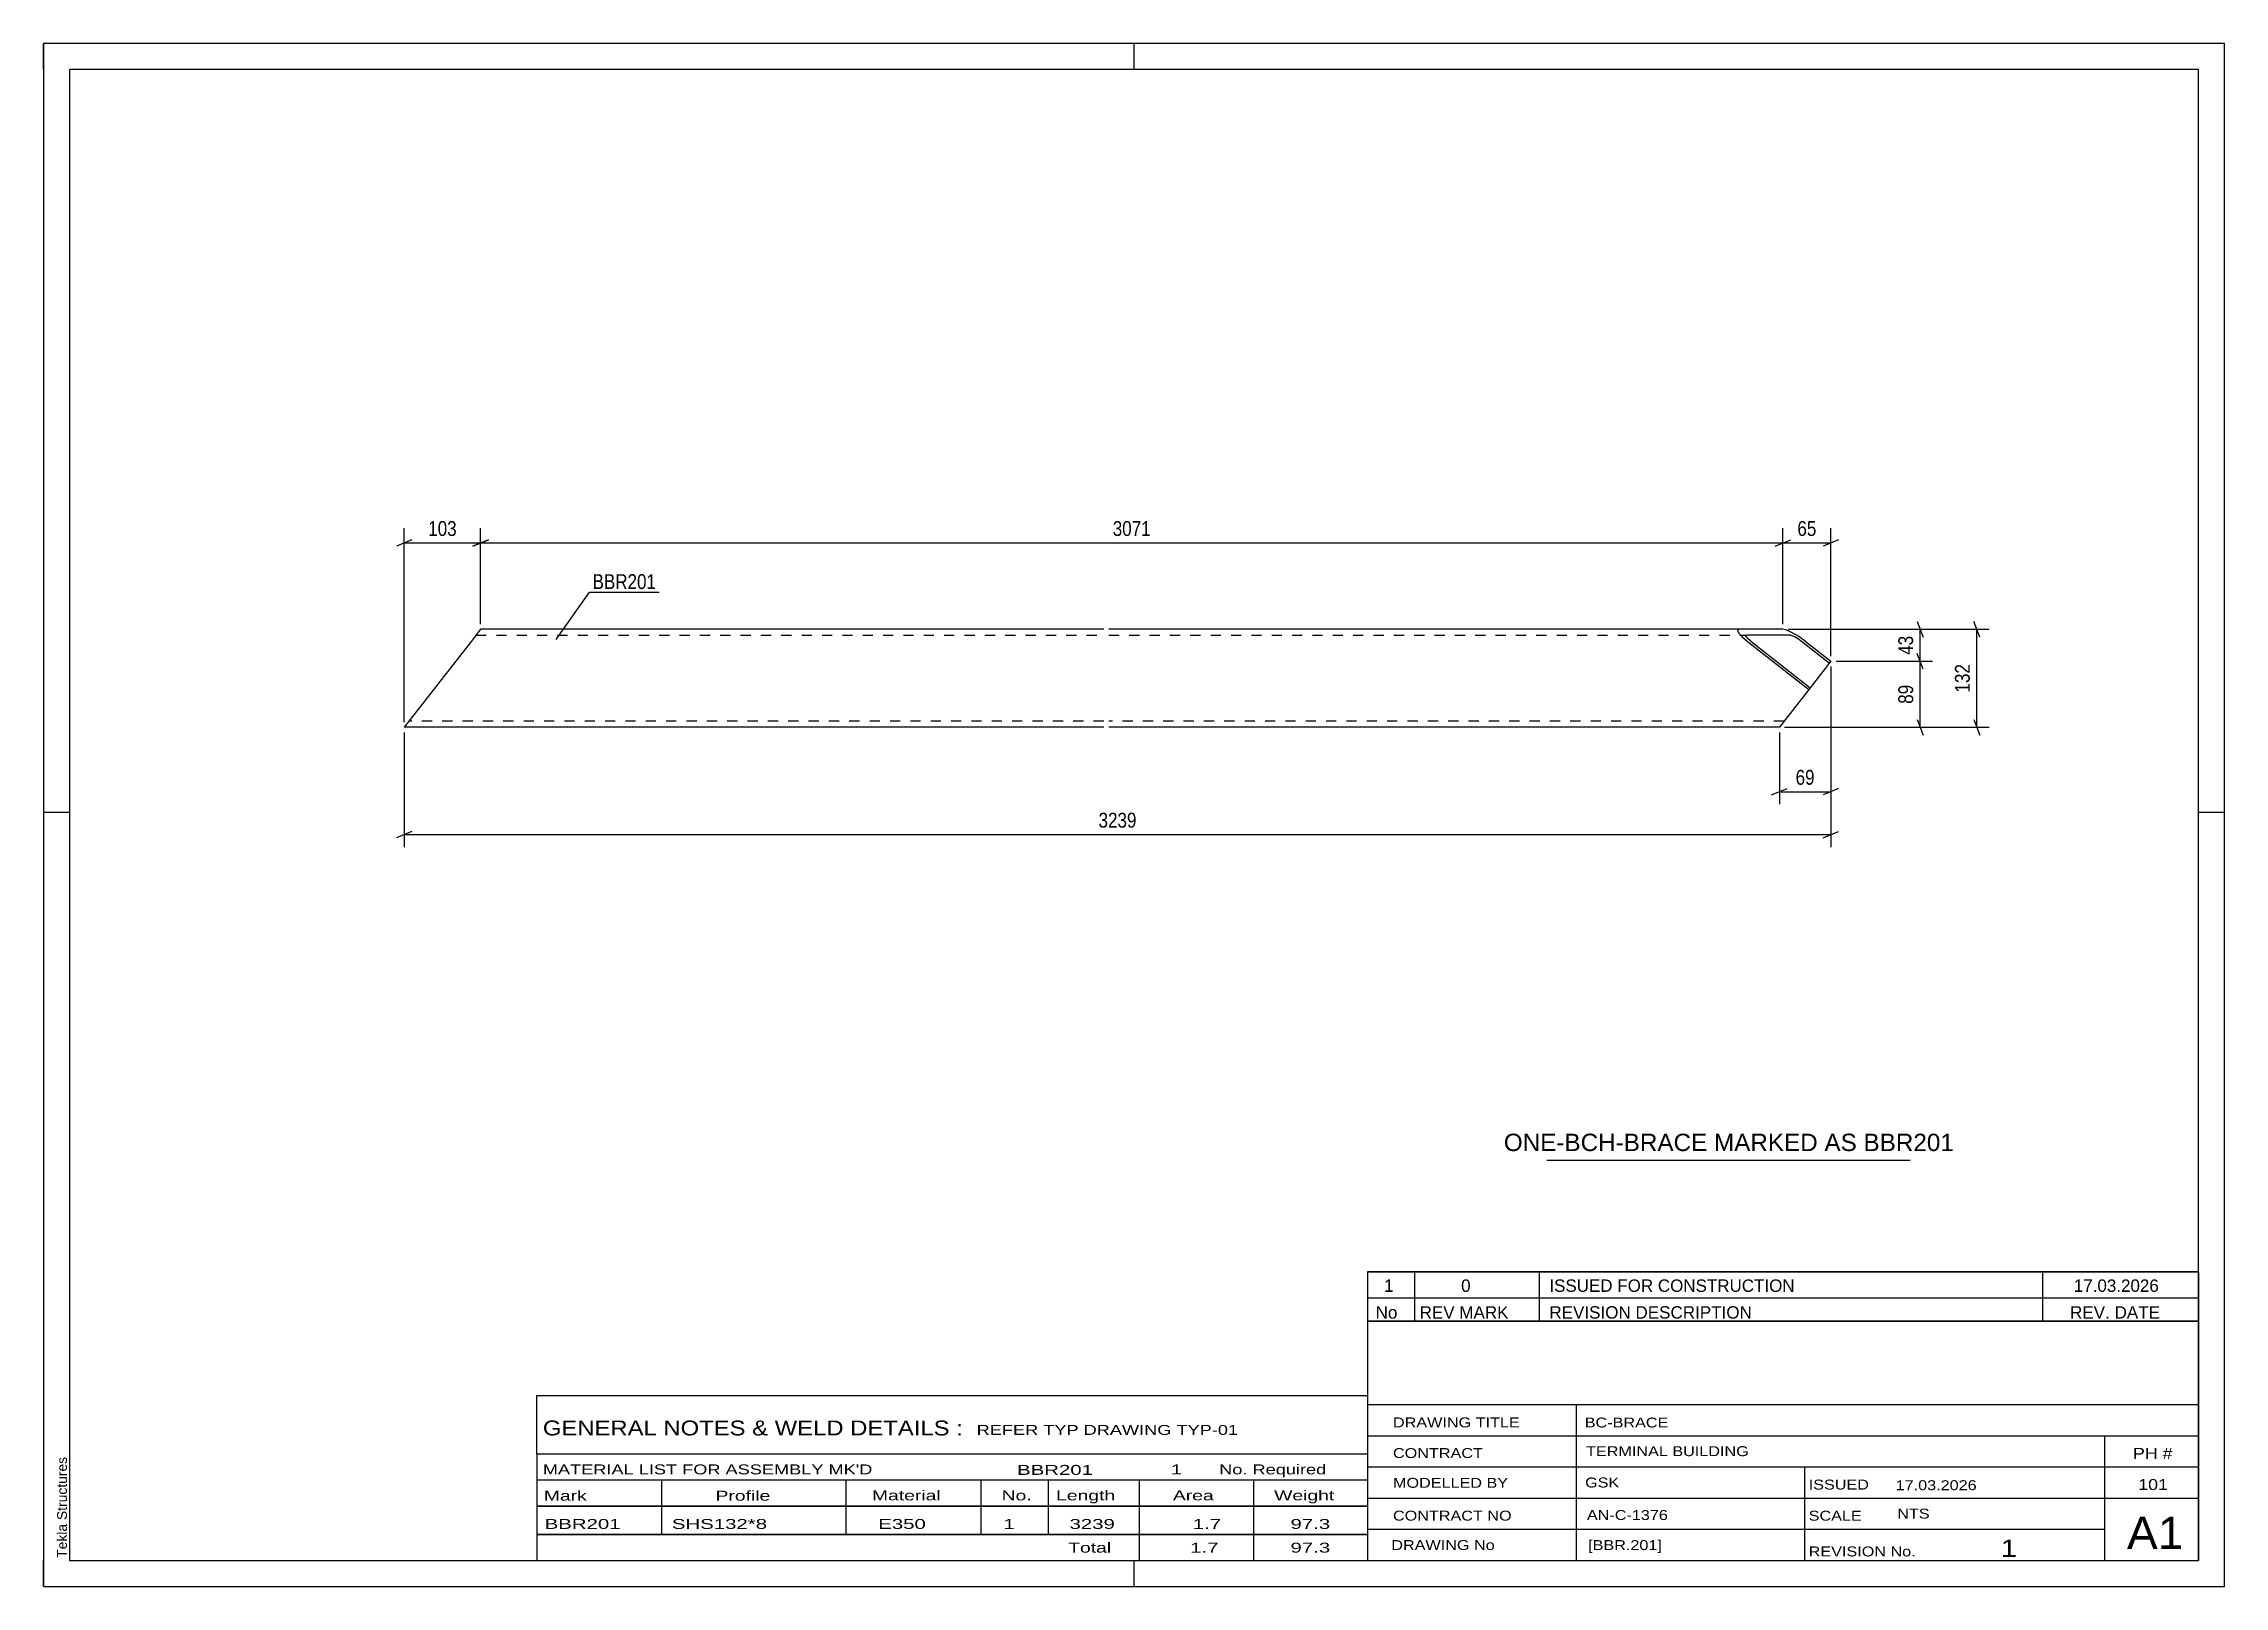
# Model space of a CAD drawing. Header units: millimetres. Extents: x 0 to 420, y 0 to 297.
import ezdxf

# ---------------------------------------------------------------- set-up
doc = ezdxf.new("R2010")
doc.units = ezdxf.units.MM
doc.linetypes.add('DXK_LINE_DOT2', pattern=[3.9198, 1.9599, -1.9599])
doc.styles.add('Arial', font='ARIAL.TTF', dxfattribs={"height": 0.2})
doc.styles.add('Arial Narrow', font='ARIALN.TTF', dxfattribs={"height": 0.2})

# ---------------------------------------------------------------- blocks, each defined once
blk = doc.blocks.new('Unknown-580581200-1342')
at = {"color": 5, "linetype": 'Continuous'}
for p, q in [((420, 297), (0, 297)), ((0, 297), (0, 0)), ((0, 292), (0, 297)), ((210, 292), (210, 297)), ((420, 0), (420, 297)), ((415, 292), (5, 292)), ((5, 292), (5, 5)), ((415, 5), (415, 292)), ((5, 149), (0, 149)), ((420, 149), (415, 149)), ((0, 0), (0, 5)), ((5, 5), (415, 5)), ((210, 0), (210, 5)), ((0, 0), (420, 0))]:
    blk.add_line(p, q, dxfattribs=at)
at = {"color": 174, "linetype": 'Continuous', "style": 'Arial'}
blk.add_text('Tekla Structures', height=1.9102, rotation=90, dxfattribs=at).set_placement((4.5, 5.5))
blk = doc.blocks.new('Part-580581200-1250 - 1164')
at = {"color": 2, "linetype": 'Continuous'}
for p, q in [((82.39, 181.96), (69.44, 165.39)), ((84.17, 184.25), (82.39, 181.96)), ((204.17, 184.25), (84.17, 184.25)), ((334.97, 184.25), (205.17, 184.25)), ((326.52, 184.25), (326.23, 184.08)), ((326.23, 184.08), (326.43, 183.58)), ((326.43, 183.58), (327.08, 182.84)), ((327.08, 182.84), (328.1, 181.96)), ((327.84, 183.02), (327.99, 183.11)), ((327.94, 182.77), (327.84, 183.02)), ((328.27, 182.4), (327.94, 182.77)), ((336.43, 183.11), (327.99, 183.11)), ((328.1, 181.96), (339.99, 172.68)), ((328.77, 181.96), (328.27, 182.4)), ((328.77, 181.96), (340.24, 173.01)), ((335.71, 184.08), (334.97, 184.25)), ((336.78, 183.58), (335.71, 184.08)), ((336.43, 183.11), (336.8, 183.02)), ((338.02, 182.84), (336.78, 183.58)), ((336.8, 183.02), (337.34, 182.77)), ((337.34, 182.77), (337.96, 182.4)), ((337.96, 182.4), (338.57, 181.96)), ((339.25, 181.96), (338.02, 182.84)), ((338.57, 181.96), (343.95, 177.76)), ((339.25, 181.96), (344.21, 178.09)), ((344.21, 178.09), (340.24, 173.01)), ((340.24, 173.01), (334.29, 165.39)), ((204.17, 165.39), (69.44, 165.39)), ((334.29, 165.39), (205.17, 165.39))]:
    blk.add_line(p, q, dxfattribs=at)
at = {"color": 7, "linetype": 'DXK_LINE_DOT2'}
for p, q in [((83.28, 183.11), (204.17, 183.11)), ((205.17, 183.11), (327.99, 183.11)), ((70.34, 166.54), (70.4, 166.62)), ((204.17, 166.54), (70.34, 166.54)), ((335.19, 166.54), (205.17, 166.54))]:
    blk.add_line(p, q, dxfattribs=at)
blk = doc.blocks.new('StraightDimension-580581200-1297 - 1164')
at = {"color": 7, "linetype": 'Continuous'}
for p, q in [((344.21, 177.09), (344.21, 142.32)), ((69.44, 164.39), (69.44, 142.32)), ((70.94, 145.32), (67.94, 144.12)), ((69.44, 144.72), (344.21, 144.72)), ((342.71, 144.12), (345.71, 145.32))]:
    blk.add_line(p, q, dxfattribs=at)
at = {"color": 0}
blk.add_wipeout([(211.08, 145.47), (211.08, 149.67), (202.57, 149.67), (202.57, 145.47)], dxfattribs=at)
at = {"color": 3, "style": 'Arial Narrow'}
blk.add_text('3239', height=2.863, dxfattribs=at).set_placement((203.17, 146.07))
blk = doc.blocks.new('StraightDimension-580581200-1871 - 1164')
at = {"color": 7, "linetype": 'Continuous'}
for p, q in [((334.97, 185.25), (334.97, 203.72)), ((344.21, 179.09), (344.21, 203.72)), ((333.47, 200.27), (336.47, 201.47)), ((334.97, 200.87), (344.21, 200.87)), ((345.71, 201.47), (342.71, 200.27))]:
    blk.add_line(p, q, dxfattribs=at)
at = {"color": 0}
blk.add_wipeout([(342.02, 201.62), (342.02, 205.82), (337.16, 205.82), (337.16, 201.62)], dxfattribs=at)
at = {"color": 3, "style": 'Arial Narrow'}
blk.add_text('65', height=2.863, dxfattribs=at).set_placement((337.76, 202.22))
blk = doc.blocks.new('StraightDimension-580581200-1452 - 1164')
at = {"color": 7, "linetype": 'Continuous'}
for p, q in [((344.21, 177.09), (344.21, 150.57)), ((334.29, 164.39), (334.29, 150.57)), ((332.79, 152.37), (335.79, 153.57)), ((334.29, 152.97), (344.21, 152.97)), ((345.71, 153.57), (342.71, 152.37))]:
    blk.add_line(p, q, dxfattribs=at)
at = {"color": 0}
blk.add_wipeout([(341.68, 153.72), (341.68, 157.92), (336.82, 157.92), (336.82, 153.72)], dxfattribs=at)
at = {"color": 3, "style": 'Arial Narrow'}
blk.add_text('69', height=2.863, dxfattribs=at).set_placement((337.42, 154.32))
blk = doc.blocks.new('StraightDimension-580581200-1872 - 1164')
at = {"color": 7, "linetype": 'Continuous'}
for p, q in [((84.17, 185.25), (84.17, 203.72)), ((334.97, 185.25), (334.97, 203.72)), ((85.67, 201.47), (82.67, 200.27)), ((84.17, 200.87), (334.97, 200.87)), ((333.47, 200.27), (336.47, 201.47))]:
    blk.add_line(p, q, dxfattribs=at)
at = {"color": 0}
blk.add_wipeout([(213.83, 201.62), (213.83, 205.82), (205.31, 205.82), (205.31, 201.62)], dxfattribs=at)
at = {"color": 3, "style": 'Arial Narrow'}
blk.add_text('3071', height=2.863, dxfattribs=at).set_placement((205.91, 202.22))
blk = doc.blocks.new('StraightDimension-580581200-1873 - 1164')
at = {"color": 7, "linetype": 'Continuous'}
for p, q in [((69.44, 166.39), (69.44, 203.72)), ((84.17, 185.25), (84.17, 203.72)), ((70.94, 201.47), (67.94, 200.27)), ((69.44, 200.87), (84.17, 200.87)), ((82.67, 200.27), (85.67, 201.47))]:
    blk.add_line(p, q, dxfattribs=at)
at = {"color": 0}
blk.add_wipeout([(80.15, 201.62), (80.15, 205.82), (73.47, 205.82), (73.47, 201.62)], dxfattribs=at)
at = {"color": 3, "style": 'Arial Narrow'}
blk.add_text('103', height=2.863, dxfattribs=at).set_placement((74.07, 202.22))
blk = doc.blocks.new('StraightDimension-580581200-1917 - 1164')
at = {"color": 7, "linetype": 'Continuous'}
for p, q in [((360.81, 185.75), (362.01, 182.75)), ((335.97, 184.25), (363.81, 184.25)), ((361.41, 178.09), (361.41, 184.25)), ((345.21, 178.09), (363.81, 178.09)), ((362.01, 176.59), (360.81, 179.59))]:
    blk.add_line(p, q, dxfattribs=at)
at = {"color": 0}
blk.add_wipeout([(360.66, 183.6), (356.46, 183.6), (356.46, 178.74), (360.66, 178.74)], dxfattribs=at)
at = {"color": 3, "style": 'Arial Narrow'}
blk.add_text('43', height=2.863, rotation=90.0002, dxfattribs=at).set_placement((360.06, 179.34))
blk = doc.blocks.new('StraightDimension-580581200-1918 - 1164')
at = {"color": 7, "linetype": 'Continuous'}
for p, q in [((345.21, 178.09), (363.81, 178.09)), ((362.01, 176.59), (360.81, 179.59)), ((361.41, 165.39), (361.41, 178.09)), ((335.29, 165.39), (363.81, 165.39)), ((360.81, 166.89), (362.01, 163.89))]:
    blk.add_line(p, q, dxfattribs=at)
at = {"color": 0}
blk.add_wipeout([(360.66, 174.17), (356.46, 174.17), (356.46, 169.31), (360.66, 169.31)], dxfattribs=at)
at = {"color": 3, "style": 'Arial Narrow'}
blk.add_text('89', height=2.863, rotation=90.0002, dxfattribs=at).set_placement((360.06, 169.91))
blk = doc.blocks.new('StraightDimension-580581200-1949 - 1164')
at = {"color": 7, "linetype": 'Continuous'}
for p, q in [((372.92, 182.75), (371.72, 185.75)), ((335.97, 184.25), (374.72, 184.25)), ((372.32, 165.39), (372.32, 184.25)), ((335.29, 165.39), (374.72, 165.39)), ((371.72, 166.89), (372.92, 163.89))]:
    blk.add_line(p, q, dxfattribs=at)
at = {"color": 0}
blk.add_wipeout([(371.57, 178.16), (367.37, 178.16), (367.37, 171.48), (371.57, 171.48)], dxfattribs=at)
at = {"color": 3, "style": 'Arial Narrow'}
blk.add_text('132', height=2.863, rotation=90.0002, dxfattribs=at).set_placement((370.97, 172.08))
blk = doc.blocks.new('Unknown-580581200-2089')
at = {"color": 7, "linetype": 'Continuous'}
blk.add_line((289.5, 82.05), (359.5, 82.05), dxfattribs=at)
at = {"color": 7, "style": 'Arial'}
blk.add_text('ONE-BCH-BRACE MARKED AS BBR201', height=3.3428, dxfattribs=at).set_placement((281.23, 83.8))
blk = doc.blocks.new('Unknown-580581200-2086')
at = {"color": 7, "linetype": 'Continuous'}
for p, q in [((255, 51.05), (255, 5)), ((255, 51.05), (415, 51.05)), ((415, 51), (415, 5)), ((255, 35), (415, 35)), ((295.14, 35), (295.14, 5)), ((255, 29), (415, 29)), ((397, 5.05), (397, 29.05)), ((255, 23), (415, 23)), ((339.14, 23), (339.14, 5)), ((255, 17), (415, 17)), ((255, 11), (397, 11)), ((255, 5), (415, 5))]:
    blk.add_line(p, q, dxfattribs=at)
at = {"color": 7, "style": 'Arial Narrow'}
for s, height, width, p in [('DRAWING TITLE', 1.9089, 1.425378, (259.88, 30.61)), ('BC-BRACE', 1.909, 1.425378, (296.81, 30.59)), ('CONTRACT', 1.909, 1.425378, (259.88, 24.71)), ('TERMINAL BUILDING', 1.9089, 1.425378, (297.06, 25.07)), ('MODELLED BY', 1.9089, 1.425378, (259.88, 18.98)), ('GSK', 1.909, 1.425378, (296.88, 19.04)), ('ISSUED', 1.909, 1.425378, (339.94, 18.64)), ('17.03.2026', 1.909, 1.425378, (356.69, 18.52)), ('CONTRACT NO', 1.9089, 1.425378, (259.88, 12.66)), ('AN-C-1376', 1.909, 1.425378, (297.23, 12.78)), ('SCALE', 1.909, 1.425378, (339.94, 12.65)), ('A1', 6.204, 1.25, (401.24, 7.2)), ('DRAWING No', 1.909, 1.425378, (259.56, 7)), ('[BBR.201]', 1.909, 1.425378, (297.46, 6.99)), ('1', 3.34, 1.5, (376.91, 5.68)), ('REVISION No.', 1.9089, 1.425378, (339.94, 5.77))]:
    blk.add_text(s, height=height, dxfattribs=dict(at, width=width)).set_placement(p)
at = {"color": 7, "linetype": 'Continuous', "style": 'Arial Narrow'}
for s, height, width, p in [('PH #', 2.1, 1.42538, (402.4, 24.55)), ('101', 2.1, 1.42538, (403.41, 18.55)), ('NTS', 1.909, 1.425378, (357, 13.05))]:
    blk.add_text(s, height=height, dxfattribs=dict(at, width=width)).set_placement(p)
blk = doc.blocks.new('Unknown-580581200-2087')
at = {"color": 7, "linetype": 'Continuous'}
for p, q in [((255, 60.55), (415, 60.55)), ((415, 60.55), (255, 60.55)), ((255, 60.55), (255, 55.55)), ((264, 60.55), (264, 55.55)), ((288, 60.55), (288, 55.55)), ((385, 60.55), (385, 55.55)), ((415, 60.55), (415, 55.55)), ((255, 55.55), (415, 55.55)), ((255, 55.55), (255, 51.05)), ((255, 55.55), (415, 55.55)), ((264, 55.55), (264, 51.05)), ((288, 55.55), (288, 51.05)), ((385, 55.55), (385, 51.05)), ((415, 55.55), (415, 51.05)), ((415, 51.05), (255, 51.05))]:
    blk.add_line(p, q, dxfattribs=at)
at = {"color": 7, "linetype": 'Continuous', "style": 'Arial Narrow'}
for s, height, width, p in [('1', 2.39, 1.196471, (258.16, 56.7)), ('0', 2.39, 1.196471, (273, 56.7)), ('ISSUED FOR CONSTRUCTION', 2.3861, 1.196471, (290, 56.7)), ('17.03.2026', 2.386, 1.196471, (391, 56.7)), ('No', 2.386, 1.2, (256.54, 51.55)), ('REV MARK', 2.386, 1.2, (265, 51.55)), ('REVISION DESCRIPTION', 2.3861, 1.2, (290, 51.55)), ('REV. DATE', 2.386, 1.2, (390.28, 51.55))]:
    blk.add_text(s, height=height, dxfattribs=dict(at, width=width)).set_placement(p)
blk = doc.blocks.new('Unknown-580581200-2088')
at = {"color": 7, "linetype": 'Continuous'}
for p, q in [((95, 36.75), (255, 36.75)), ((95, 25.5), (95, 36.75)), ((255, 36.75), (255, 25.5)), ((95, 25.5), (255, 25.5)), ((95, 25.5), (95, 20.5)), ((255, 25.5), (255, 20.5)), ((95, 20.5), (255, 20.5)), ((95, 20.5), (95, 15.5)), ((119, 20.5), (119, 15.5)), ((154.5, 20.5), (154.5, 15.5)), ((180.5, 20.5), (180.5, 15.5)), ((193.5, 20.5), (193.5, 15.5)), ((211, 20.5), (211, 15.5)), ((233, 20.5), (233, 15.5)), ((255, 20.5), (255, 15.5)), ((95, 15.5), (255, 15.5)), ((95, 15.45), (95, 10.05)), ((95, 15.45), (255, 15.45)), ((119, 15.5), (119, 10)), ((154.5, 15.5), (154.5, 10)), ((180.5, 15.5), (180.5, 10)), ((193.5, 15.5), (193.5, 10)), ((211, 15.5), (211, 10)), ((233, 15.5), (233, 10)), ((255, 15.45), (255, 10.05)), ((95, 10.05), (255, 10.05)), ((95, 10), (255, 10)), ((95, 10), (95, 5)), ((211, 10), (211, 5)), ((233, 10), (233, 5)), ((255, 10), (255, 5)), ((95, 5), (255, 5))]:
    blk.add_line(p, q, dxfattribs=at)
at = {"color": 7, "style": 'Arial Narrow'}
for s, height, width, p in [('GENERAL NOTES & WELD DETAILS :', 2.8633, 1.4, (96.15, 29.06)), ('REFER TYP DRAWING TYP-01', 1.9089, 1.6, (179.7, 29.16)), ("MATERIAL LIST FOR ASSEMBLY MK'D", 1.9089, 1.6, (96.15, 21.56)), ('BBR201', 1.909, 1.794707, (187.48, 21.47)), ('1', 1.91, 1.794707, (217.08, 21.56)), ('No. Required', 1.9089, 1.6, (226.41, 21.56)), ('Mark', 1.909, 1.7, (96.34, 16.5)), ('Profile', 1.909, 1.7, (129.41, 16.5)), ('Material', 1.909, 1.7, (159.54, 16.56)), ('No.', 1.909, 1.7, (184.5, 16.56)), ('Length', 1.909, 1.7, (195, 16.56)), ('Area', 1.909, 1.7, (217.5, 16.56)), ('Weight', 1.909, 1.7, (237, 16.56))]:
    blk.add_text(s, height=height, dxfattribs=dict(at, width=width)).set_placement(p)
at = {"color": 7, "linetype": 'Continuous', "style": 'Arial Narrow'}
for s, height, width, p in [('BBR201', 1.909, 1.794707, (96.5, 11.06)), ('SHS132*8', 1.909, 1.794707, (121, 11.06)), ('E350', 1.909, 1.794707, (160.74, 11.06)), ('1', 1.91, 1.794707, (184.86, 11.06)), ('3239', 1.909, 1.794707, (197.58, 11.06)), ('1.7', 1.909, 1.794707, (221.32, 11.06)), ('97.3', 1.909, 1.794707, (240.14, 11.06)), ('Total', 1.909, 1.7, (197.33, 6.5)), ('1.7', 1.909, 1.794707, (220.83, 6.5)), ('97.3', 1.909, 1.794707, (240.14, 6.5))]:
    blk.add_text(s, height=height, dxfattribs=dict(at, width=width)).set_placement(p)
blk = doc.blocks.new('Mark-580581200-1302 - 1164')
at = {"color": 0}
blk.add_wipeout([(117.96, 192), (117.96, 195), (105.72, 195), (105.72, 192)], dxfattribs=at)
blk.add_wipeout([(117.96, 192), (117.96, 195), (105.72, 195), (105.72, 192)], dxfattribs=at)
at = {"color": 30, "linetype": 'Continuous'}
for p, q in [((98.7, 182.3), (105.12, 191.4)), ((105.12, 191.4), (118.56, 191.4))]:
    blk.add_line(p, q, dxfattribs=at)
at = {"color": 3, "style": 'Arial Narrow'}
blk.add_text('BBR201', height=2.863, dxfattribs=at).set_placement((105.72, 192))

msp = doc.modelspace()

# ---------------------------------------------------------------- block references
for name in ['Unknown-580581200-1342', 'Part-580581200-1250 - 1164', 'Unknown-580581200-2089', 'Unknown-580581200-2087', 'Unknown-580581200-2086', 'Unknown-580581200-2088']:
    msp.add_blockref(name, (0, 0))

# ---------------------------------------------------------------- next in the draw order: block references
msp.add_blockref('StraightDimension-580581200-1297 - 1164', (0, 0))

# ---------------------------------------------------------------- next in the draw order: block references
msp.add_blockref('StraightDimension-580581200-1871 - 1164', (0, 0))

# ---------------------------------------------------------------- next in the draw order: block references
for name in ['StraightDimension-580581200-1872 - 1164', 'StraightDimension-580581200-1452 - 1164']:
    msp.add_blockref(name, (0, 0))

# ---------------------------------------------------------------- next in the draw order: block references
for name in ['StraightDimension-580581200-1873 - 1164', 'Mark-580581200-1302 - 1164', 'StraightDimension-580581200-1917 - 1164']:
    msp.add_blockref(name, (0, 0))

# ---------------------------------------------------------------- next in the draw order: block references
msp.add_blockref('StraightDimension-580581200-1918 - 1164', (0, 0))

# ---------------------------------------------------------------- next in the draw order: block references
msp.add_blockref('StraightDimension-580581200-1949 - 1164', (0, 0))

doc.saveas('drawing.dxf')
